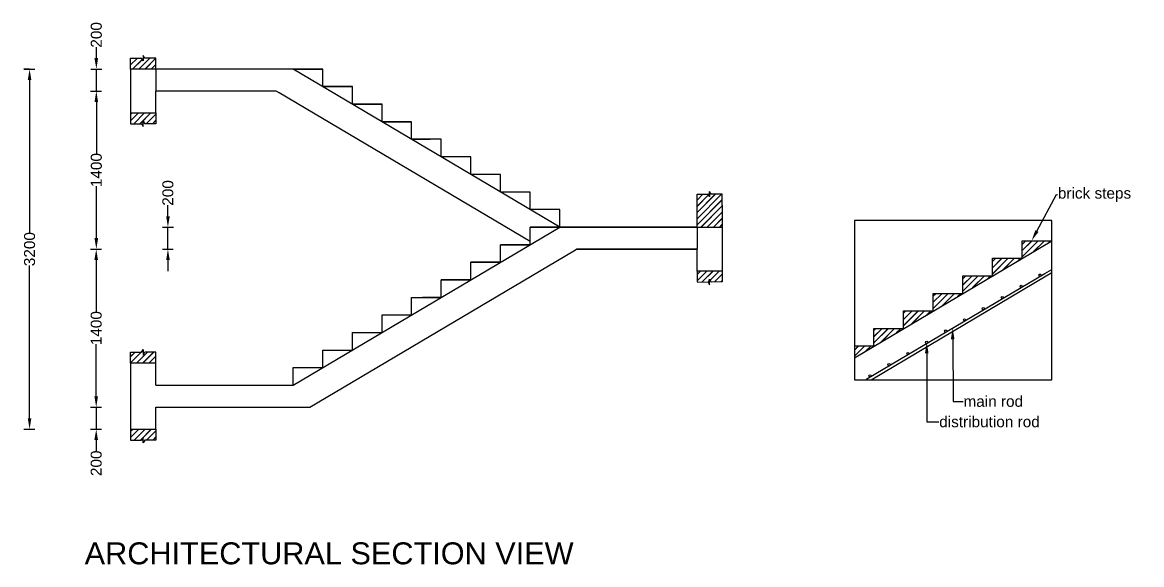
# Model space of a CAD drawing. Header units: millimetres. Extents: x 0 to 32707, y 0 to 28591.
# Drawn here: x 22510 to 32707, y 22759 to 27699 of the extents above; entities that cross this region are included whole.
import ezdxf
from ezdxf import colors
from ezdxf.entities.mleader import LeaderData, LeaderLine
from ezdxf.math import Vec2, Vec3

# ---------------------------------------------------------------- set-up
doc = ezdxf.new("R2010")
doc.units = ezdxf.units.MM
doc.styles.get("Standard").update_dxf_attribs({"font": 'arial.ttf'})
doc.dimstyles.new('ISO-25', dxfattribs={"dimtxt": 2.5, "dimasz": 2.5, "dimexe": 1.25, "dimexo": 0.625, "dimtad": 1, "dimtxsty": 'Standard', "dimcen": 2.5, "dimadec": 0, "dimazin": 0, "dimtfac": 1, "dimtmove": 0, "dimatfit": 3, "dimfxl": 1, "dimarcsym": 0})

# ---------------------------------------------------------------- blocks, each defined once
blk = doc.blocks.new('*D22')
at = {"color": 0, "lineweight": -2, "transparency": 16777216}
for p, q in [((22575, 27273), (22575, 27273)), ((22576, 27173), (22576, 25783)), ((22576, 24093), (22576, 25484)), ((22575, 23993), (22575, 23993))]:
    blk.add_line(p, q, dxfattribs=at)
at = {"color": 0, "transparency": 16777216}
for points in [[(22559, 27173), (22592, 27173), (22576, 27273)], [(22559, 24093), (22592, 24093), (22576, 23993)]]:
    blk.add_solid(points, dxfattribs=at)
at = {"layer": 'Defpoints', "color": 0, "transparency": 16777216}
for p in [(22576, 27273), (22576, 23993), (22576, 23993)]:
    blk.add_point(p, dxfattribs=at)
at = {"color": 0, "transparency": 16777216, "insert": (22576, 25633), "char_height": 100, "attachment_point": 5, "rotation": 90}
blk.add_mtext('3200', dxfattribs=at)
blk = doc.blocks.new('*D23')
at = {"color": 0, "lineweight": -2, "transparency": 16777216}
for p, q in [((23184, 27373), (23184, 27473)), ((23184, 27273), (23185, 27273)), ((23184, 27073), (23184, 27273)), ((23184, 27073), (23185, 27073)), ((23184, 26973), (23184, 26873))]:
    blk.add_line(p, q, dxfattribs=at)
at = {"color": 0, "transparency": 16777216}
for points in [[(23167, 27373), (23200, 27373), (23184, 27273)], [(23167, 26973), (23200, 26973), (23184, 27073)]]:
    blk.add_solid(points, dxfattribs=at)
at = {"layer": 'Defpoints', "color": 0, "transparency": 16777216}
for p in [(23184, 27273), (23184, 27073), (23184, 27073)]:
    blk.add_point(p, dxfattribs=at)
at = {"color": 0, "transparency": 16777216, "insert": (23184, 27585), "char_height": 100, "attachment_point": 5, "rotation": 90}
blk.add_mtext('200', dxfattribs=at)
blk = doc.blocks.new('*D24')
at = {"color": 0, "lineweight": -2, "transparency": 16777216}
for p, q in [((23183, 24293), (23183, 24393)), ((23183, 24193), (23184, 24193)), ((23183, 24193), (23183, 23993)), ((23186, 23993), (23181, 23993)), ((23183, 23893), (23183, 23793))]:
    blk.add_line(p, q, dxfattribs=at)
at = {"color": 0, "transparency": 16777216}
for points in [[(23166, 24293), (23199, 24293), (23183, 24193)], [(23166, 23893), (23199, 23893), (23183, 23993)]]:
    blk.add_solid(points, dxfattribs=at)
at = {"layer": 'Defpoints', "color": 0, "transparency": 16777216}
for p in [(23183, 24193), (23183, 24193), (23186, 23993)]:
    blk.add_point(p, dxfattribs=at)
at = {"color": 0, "transparency": 16777216, "insert": (23183, 23682), "char_height": 100, "attachment_point": 5, "rotation": 90}
blk.add_mtext('200', dxfattribs=at)
blk = doc.blocks.new('*D25')
at = {"color": 0, "lineweight": -2, "transparency": 16777216}
for p, q in [((23182, 25633), (23181, 25633)), ((23183, 25533), (23183, 25059)), ((23183, 24293), (23183, 24768)), ((23182, 24193), (23181, 24193))]:
    blk.add_line(p, q, dxfattribs=at)
at = {"color": 0, "transparency": 16777216}
for points in [[(23166, 25533), (23199, 25533), (23183, 25633)], [(23166, 24293), (23199, 24293), (23183, 24193)]]:
    blk.add_solid(points, dxfattribs=at)
at = {"layer": 'Defpoints', "color": 0, "transparency": 16777216}
for p in [(23183, 25633), (23183, 25633), (23183, 24193)]:
    blk.add_point(p, dxfattribs=at)
at = {"color": 0, "transparency": 16777216, "insert": (23183, 24913), "char_height": 100, "attachment_point": 5, "rotation": 90}
blk.add_mtext('1400', dxfattribs=at)
blk = doc.blocks.new('*D27')
at = {"color": 0, "lineweight": -2, "transparency": 16777216}
for p, q in [((23184, 27073), (23185, 27073)), ((23184, 26973), (23184, 26499)), ((23184, 25733), (23184, 26208)), ((23184, 25633), (23185, 25633))]:
    blk.add_line(p, q, dxfattribs=at)
at = {"color": 0, "transparency": 16777216}
for points in [[(23167, 26973), (23200, 26973), (23184, 27073)], [(23167, 25733), (23200, 25733), (23184, 25633)]]:
    blk.add_solid(points, dxfattribs=at)
at = {"layer": 'Defpoints', "color": 0, "transparency": 16777216}
for p in [(23184, 27073), (23184, 27073), (23184, 25633)]:
    blk.add_point(p, dxfattribs=at)
at = {"color": 0, "transparency": 16777216, "insert": (23184, 26353), "char_height": 100, "attachment_point": 5, "rotation": 90}
blk.add_mtext('1400', dxfattribs=at)
blk = doc.blocks.new('*D30')
at = {"color": 0, "lineweight": -2, "transparency": 16777216}
for p, q in [((23836, 25933), (23836, 26033)), ((23836, 25633), (23836, 25833)), ((23837, 25833), (23838, 25833)), ((23837, 25633), (23838, 25633)), ((23836, 25533), (23836, 25433))]:
    blk.add_line(p, q, dxfattribs=at)
at = {"color": 0, "transparency": 16777216}
for points in [[(23820, 25933), (23853, 25933), (23836, 25833)], [(23820, 25533), (23853, 25533), (23836, 25633)]]:
    blk.add_solid(points, dxfattribs=at)
at = {"layer": 'Defpoints', "color": 0, "transparency": 16777216}
for p in [(23836, 25833), (23836, 25833), (23836, 25633)]:
    blk.add_point(p, dxfattribs=at)
at = {"color": 0, "transparency": 16777216, "insert": (23836, 26145), "char_height": 100, "attachment_point": 5, "rotation": 90}
blk.add_mtext('200', dxfattribs=at)

msp = doc.modelspace()

# ---------------------------------------------------------------- hatches: boundary and pattern name
at = {"ltscale": 10}
h = msp.add_hatch(dxfattribs=at)
h.set_pattern_fill('JIS_LC_20', color=256, scale=2)
h.set_pattern_definition([(45, (-8106.32, 913.943), (-28.28427, 28.28427), []), (45, (-8105.52, 913.943), (-28.28427, 28.28427), [])])
h.paths.add_polyline_path([(23726.552, 27273.475), (23726.552, 27373.475), (23626.552, 27373.475), (23611.552, 27398.475), (23611.552, 27348.475), (23596.552, 27373.475), (23496.552, 27373.475), (23496.552, 27273.475)])
h.paths.add_polyline_path([(23496.552, 26873.475), (23496.552, 26775.103), (23596.552, 26775.103), (23611.552, 26750.103), (23611.552, 26800.103), (23626.552, 26775.103), (23726.552, 26775.103), (23726.552, 26873.475)])
h.paths.add_polyline_path([(23611.552, 24668.475), (23611.552, 24718.475), (23596.552, 24693.475), (23496.552, 24693.475), (23496.552, 24593.475), (23726.552, 24593.475), (23726.552, 24693.475), (23626.552, 24693.475)])
h.paths.add_polyline_path([(23496.552, 23893.475), (23596.552, 23893.475), (23611.552, 23918.475), (23611.552, 23868.475), (23626.552, 23893.475), (23726.552, 23893.475), (23726.552, 23993.475), (23496.552, 23993.475)])
h.paths.add_polyline_path([(28771.552, 25358.475), (28786.552, 25333.475), (28886.552, 25335.103), (28886.552, 25433.475), (28656.552, 25433.475), (28656.552, 25335.103), (28756.552, 25333.475), (28771.552, 25308.475)])
h.paths.add_polyline_path([(28886.552, 25833.475), (28886.552, 26033.475), (28886.552, 26133.475), (28786.552, 26133.475), (28771.552, 26158.475), (28771.552, 26108.475), (28756.552, 26133.475), (28656.552, 26133.475), (28656.552, 26033.475), (28656.552, 25833.475)])
h = msp.add_hatch()
h.set_pattern_fill('JIS_LC_20', color=256, scale=2)
h.set_pattern_definition([(45, (-207.828, -888.615), (-28.28427, 28.28427), []), (45, (-207.028, -888.615), (-28.28427, 28.28427), [])])
h.paths.add_polyline_path([(30538.723, 25069.795), (30538.723, 24909.795), (30808.723, 25069.795)])
h.paths.add_polyline_path([(31078.723, 25229.795), (30808.723, 25229.795), (30808.723, 25069.795)])
h.paths.add_polyline_path([(30268.723, 24909.795), (30268.723, 24749.795), (30538.723, 24909.795)])
h.paths.add_polyline_path([(30268.723, 24749.795), (30089.926, 24749.795), (30089.926, 24643.842)])
h.paths.add_polyline_path([(31348.723, 25389.795), (31078.723, 25389.795), (31078.723, 25229.795)])
h.paths.add_polyline_path([(31348.723, 25389.795), (31618.723, 25549.795), (31348.723, 25549.795)])
h.paths.add_polyline_path([(31889.926, 25707.765), (31889.926, 25709.795), (31618.723, 25709.795), (31618.723, 25549.795), (31709.926, 25603.842)])
at = {"true_color": 0x000000}
h = msp.add_hatch(color=18, dxfattribs=at)
h.dxf.hatch_style = 1
h.paths.add_polyline_path([(31447.543, 25192.583, 1), (31427.543, 25192.583, 1)])
h.paths.add_polyline_path([(31619.631, 25294.492, 1), (31599.631, 25294.492, 1)])
h.paths.add_polyline_path([(31791.659, 25396.504, 1), (31771.659, 25396.504, 1)])

# ---------------------------------------------------------------- linework, layer by layer
for p, q in [((23496.552, 27273.475), (23496.552, 27373.475)), ((23496.552, 27373.475), (23596.552, 27373.475)), ((23611.552, 27348.475), (23596.552, 27373.475)), ((23611.552, 27398.475), (23611.552, 27348.475)), ((23626.552, 27373.475), (23611.552, 27398.475)), ((23726.552, 27373.475), (23626.552, 27373.475)), ((23726.552, 27273.475), (23726.552, 27373.475)), ((22574.564, 27273.475), (22524.564, 27273.475)), ((22524.564, 27273.475), (22624.564, 27273.475)), ((23133.811, 27273.475), (23233.811, 27273.475)), ((23726.552, 27273.475), (23496.552, 27273.475)), ((23496.552, 27273.475), (23496.552, 27073.475)), ((24976.552, 27273.475), (23726.552, 27273.475)), ((23726.552, 27273.475), (23726.552, 27073.475)), ((24976.552, 27273.475), (25246.552, 27273.475)), ((27406.552, 25833.475), (24976.552, 27273.475)), ((25246.552, 27273.475), (24976.552, 27273.475)), ((25246.552, 27113.475), (25246.552, 27273.475)), ((23131.311, 27073.475), (23231.311, 27073.475)), ((23496.552, 27073.475), (23496.552, 26873.475)), ((24823.666, 27073.475), (23726.552, 27073.475)), ((23726.552, 26873.475), (23726.552, 27073.475)), ((24849.101, 27058.402), (24823.666, 27073.475)), ((27136.552, 25702.876), (24849.101, 27058.402)), ((25246.552, 27113.475), (25516.552, 27113.475)), ((25516.552, 27113.475), (25246.552, 27113.475)), ((25516.552, 26953.475), (25516.552, 27113.475)), ((25516.552, 26953.475), (25786.552, 26953.475)), ((25786.552, 26953.475), (25516.552, 26953.475)), ((25786.552, 26793.475), (25786.552, 26953.475)), ((23496.552, 26875.103), (23496.552, 26775.103)), ((23496.552, 26873.475), (23726.552, 26873.475)), ((23726.552, 26875.103), (23726.552, 26775.103)), ((23496.552, 26775.103), (23596.552, 26775.103)), ((23596.552, 26775.103), (23611.552, 26750.103)), ((23611.552, 26750.103), (23611.552, 26800.103)), ((23611.552, 26800.103), (23626.552, 26775.103)), ((23726.552, 26775.103), (23626.552, 26775.103)), ((25786.552, 26793.475), (26056.552, 26793.475)), ((25786.552, 26793.475), (26056.552, 26793.475)), ((25786.552, 26793.475), (26056.552, 26793.475)), ((26056.552, 26793.475), (25786.552, 26793.475)), ((26056.552, 26633.475), (26056.552, 26793.475)), ((26056.552, 26633.475), (26226.552, 26633.475)), ((26326.552, 26633.475), (26056.552, 26633.475)), ((26326.552, 26473.475), (26326.552, 26633.475)), ((26596.552, 26473.475), (26326.552, 26473.475)), ((26596.552, 26313.475), (26596.552, 26473.475)), ((26866.552, 26313.475), (26596.552, 26313.475)), ((26866.552, 26153.475), (26866.552, 26313.475)), ((27136.552, 26153.475), (26866.552, 26153.475)), ((27136.552, 25993.475), (27136.552, 26153.475)), ((28656.552, 26033.475), (28656.552, 26133.475)), ((28656.552, 26133.475), (28756.552, 26133.475)), ((28771.552, 26108.475), (28756.552, 26133.475)), ((28771.552, 26133.475), (28771.552, 26158.475)), ((28771.552, 26158.475), (28771.552, 26108.475)), ((28786.552, 26133.475), (28771.552, 26158.475)), ((28886.552, 26133.475), (28786.552, 26133.475)), ((28886.552, 26033.475), (28886.552, 26133.475)), ((28656.552, 25833.475), (28656.552, 26033.475)), ((28886.552, 26033.475), (28886.552, 25433.475)), ((27406.552, 25993.475), (27136.552, 25993.475)), ((27406.552, 25833.475), (27406.552, 25993.475)), ((23786.481, 25833.475), (23886.481, 25833.475)), ((24976.552, 24393.475), (27406.552, 25833.475)), ((27406.552, 25833.475), (27136.552, 25833.475)), ((27136.552, 25673.475), (27136.552, 25833.475)), ((27136.552, 25833.475), (27406.552, 25833.475)), ((27406.552, 25833.475), (28656.552, 25833.475)), ((28656.552, 25833.475), (27406.552, 25833.475)), ((28656.552, 25833.475), (28886.552, 25833.475)), ((28656.552, 25833.475), (28656.552, 25633.475)), ((28886.552, 25833.475), (28886.552, 25633.475)), ((31889.926, 25893.842), (30089.926, 25893.842)), ((30089.926, 25893.842), (30089.926, 24803.842)), ((31889.926, 24443.842), (31889.926, 25893.842)), ((31618.723, 25549.795), (31618.723, 25709.795)), ((31618.723, 25709.795), (31888.723, 25709.795)), ((31709.926, 25603.842), (31889.926, 25707.765)), ((23130.061, 25633.475), (23230.061, 25633.475)), ((23785.231, 25633.475), (23885.231, 25633.475)), ((25129.438, 24193.475), (27534.002, 25618.402)), ((27136.552, 25673.475), (26866.552, 25673.475)), ((26866.552, 25513.475), (26866.552, 25673.475)), ((26866.552, 25673.475), (27136.552, 25673.475)), ((27534.002, 25618.402), (27559.438, 25633.475)), ((27559.438, 25633.475), (28656.552, 25633.475)), ((28656.552, 25633.475), (27559.438, 25633.475)), ((28656.552, 25633.475), (27956.552, 25633.475)), ((28656.552, 25433.475), (28656.552, 25633.475)), ((28656.552, 25433.475), (28656.552, 25633.475)), ((28886.552, 25633.475), (28886.552, 25433.475)), ((30089.926, 24643.842), (31709.926, 25603.842)), ((26866.552, 25513.475), (26596.552, 25513.475)), ((26596.552, 25353.475), (26596.552, 25513.475)), ((26596.552, 25513.475), (26866.552, 25513.475)), ((31348.723, 25389.795), (31348.723, 25549.795)), ((31348.723, 25549.795), (31618.723, 25549.795)), ((28656.552, 25435.103), (28656.552, 25335.103)), ((28886.552, 25433.475), (28656.552, 25433.475)), ((28886.552, 25433.475), (28656.552, 25433.475)), ((28886.552, 25435.103), (28886.552, 25335.103)), ((30204.631, 24450.276), (31824.631, 25410.276)), ((31824.631, 25410.276), (31889.926, 25448.969)), ((31837.377, 25388.769), (31889.926, 25419.108)), ((26596.552, 25353.475), (26326.552, 25353.475)), ((26596.552, 25353.475), (26326.552, 25353.475)), ((26596.552, 25353.475), (26326.552, 25353.475)), ((26326.552, 25193.475), (26326.552, 25353.475)), ((26326.552, 25353.475), (26596.552, 25353.475)), ((28656.552, 25335.103), (28756.552, 25333.475)), ((28756.552, 25333.475), (28771.552, 25308.475)), ((28771.552, 25310.103), (28771.552, 25358.475)), ((28771.552, 25308.475), (28771.552, 25358.475)), ((28771.552, 25358.475), (28786.552, 25333.475)), ((28886.552, 25335.103), (28786.552, 25333.475)), ((30242.812, 24443.842), (31837.377, 25388.769)), ((31078.723, 25229.795), (31078.723, 25389.795)), ((31078.723, 25389.795), (31348.723, 25389.795)), ((26056.552, 25033.475), (26056.552, 25193.475)), ((26056.552, 25193.475), (26326.552, 25193.475)), ((26326.552, 25193.475), (26156.552, 25193.475)), ((30808.723, 25069.795), (30808.723, 25229.795)), ((30808.723, 25229.795), (31078.723, 25229.795)), ((25786.552, 24873.475), (25786.552, 25033.475)), ((25786.552, 25033.475), (26056.552, 25033.475)), ((30538.723, 24909.795), (30538.723, 25069.795)), ((30538.723, 25069.795), (30808.723, 25069.795)), ((30268.723, 24749.795), (30268.723, 24909.795)), ((30268.723, 24909.795), (30538.723, 24909.795)), ((25516.552, 24713.475), (25516.552, 24873.475)), ((25516.552, 24873.475), (25786.552, 24873.475)), ((30089.926, 24803.842), (30089.926, 24643.842)), ((23496.552, 24593.475), (23496.552, 24693.475)), ((23496.552, 24693.475), (23596.552, 24693.475)), ((23596.552, 24693.475), (23611.552, 24718.475)), ((23611.552, 24693.475), (23611.552, 24718.475)), ((23611.552, 24718.475), (23611.552, 24668.475)), ((23611.552, 24668.475), (23626.552, 24693.475)), ((23726.552, 24693.475), (23626.552, 24693.475)), ((23726.552, 24593.475), (23726.552, 24693.475)), ((25246.552, 24553.475), (25246.552, 24713.475)), ((25246.552, 24713.475), (25516.552, 24713.475)), ((30268.723, 24749.795), (30089.926, 24749.795)), ((23726.552, 24593.475), (23496.552, 24593.475)), ((23496.552, 24593.475), (23496.552, 23993.475)), ((23726.552, 24393.475), (23726.552, 24593.475)), ((30089.926, 24643.842), (30089.926, 24443.842)), ((24976.552, 24393.475), (24976.552, 24553.475)), ((24976.552, 24553.475), (25246.552, 24553.475)), ((23726.552, 24393.475), (24976.552, 24393.475)), ((30089.926, 24443.842), (31889.926, 24443.842)), ((30204.631, 24450.276), (30193.487, 24443.842)), ((23130.061, 24193.475), (23230.061, 24193.475)), ((23726.552, 24193.475), (24976.552, 24193.475)), ((23726.552, 23993.475), (23726.552, 24193.475)), ((23726.552, 24193.475), (24426.552, 24193.475)), ((24976.552, 24193.475), (25129.438, 24193.475)), ((22523.314, 23993.475), (22623.314, 23993.475)), ((23130.061, 23993.475), (23230.061, 23993.475)), ((23496.552, 23993.475), (23726.552, 23993.475)), ((23496.552, 23993.475), (23496.552, 23893.475)), ((23726.552, 23993.475), (23726.552, 23893.475)), ((23496.552, 23893.475), (23596.552, 23893.475)), ((23611.552, 23918.475), (23596.552, 23893.475)), ((23611.552, 23868.475), (23611.552, 23918.475)), ((23626.552, 23893.475), (23611.552, 23868.475)), ((23726.552, 23893.475), (23626.552, 23893.475))]:
    msp.add_line(p, q)
for centre in [(31781.659, 25396.504), (31609.631, 25294.492), (31437.543, 25192.583), (31265.484, 25090.622), (31093.426, 24988.662), (30921.368, 24886.701), (30749.339, 24784.69), (30577.251, 24682.78), (30405.223, 24580.769), (30233.134, 24478.859)]:
    msp.add_circle(centre, 10)

# ---------------------------------------------------------------- texts
at = {"insert": (23077.613, 22961.797), "char_height": 200, "attachment_point": 1}
msp.add_mtext_dynamic_manual_height_columns('ARCHITECTURAL SECTION VIEW', width=5067.6625, gutter_width=12.5, heights=[0], dxfattribs=at)

# ---------------------------------------------------------------- dimensions: what is measured, and where the dimension line sits
for base, p1, p2, override, picture, middle in [((23183.811, 27073.475), (23183.811, 27273.475), (23183.811, 27073.475), {"dimtxt": 100, "dimasz": 100, "dimtad": 0, "dimjust": 1}, '*D23', (23183.811, 27585.252)), ((23836.481, 25833.475), (23836.481, 25633.475), (23836.481, 25833.475), {"dimtxt": 100, "dimasz": 100, "dimtad": 0, "dimtxsty": 'Standard'}, '*D30', (23836.481, 26145.252)), ((23182.561, 24193.475), (23186.311, 23993.475), (23182.561, 24193.475), {"dimtxt": 100, "dimasz": 100, "dimtad": 0, "dimjust": 1}, '*D24', (23182.561, 23681.697))]:
    dim = msp.add_linear_dim(base=base, p1=p1, p2=p2, angle=90, dimstyle='ISO-25', override=override)
    dim.commit()
    dim.dimension.update_dxf_attribs({"geometry": picture, "text_midpoint": middle})
for base, p1, p2, text, picture, middle in [((22575.814, 23993.475), (22575.814, 27273.475), (22575.814, 23993.475), '3200', '*D22', (22575.814, 25633.475)), ((23182.561, 25633.475), (23182.561, 24193.475), (23182.561, 25633.475), '1400', '*D25', (23182.561, 24913.475))]:
    dim = msp.add_linear_dim(base=base, p1=p1, p2=p2, angle=90, text=text, dimstyle='ISO-25', override={"dimtxt": 100, "dimasz": 100, "dimtad": 0})
    dim.commit()
    dim.dimension.update_dxf_attribs({"geometry": picture, "text_midpoint": middle, "dimtype": 160})
dim = msp.add_linear_dim(base=(23183.811, 27073.475), p1=(23183.811, 25633.475), p2=(23183.811, 27073.475), angle=90, text='1400', dimstyle='ISO-25', override={"dimtxt": 100, "dimasz": 100, "dimtad": 0})
dim.commit()
dim.dimension.update_dxf_attribs({"geometry": '*D27', "text_midpoint": (23183.811, 26353.475)})

# ---------------------------------------------------------------- leaders
ml = msp.add_multileader_mtext('Standard')
ml.set_content('brick steps ', color=256)
ml.set_leader_properties()
ml.build(insert=Vec2(0, 0))
ml.multileader.update_dxf_attribs({"arrow_head_size": 100})
ctx = ml.context
ctx.base_point, ctx.char_height, ctx.arrow_head_size, ctx.plane_origin = Vec3(31942.029, 26129.433), 100, 100, Vec3(31705.225, 25709.795)
notes = []
notes.append((ctx, [(0, (1, 1, 0), (31932.029, 26129.433), (1, 0), 10, [(0, [(31705.225, 25709.795)], 0, [])])]))
ctx.mtext.insert, ctx.mtext.width, ctx.mtext.defined_height, ctx.mtext.flow_direction = Vec3(31944.029, 26193.314), 762.87336, 98.397, 5
ml = msp.add_multileader_mtext('Standard')
ml.set_content('main rod', color=256)
ml.set_leader_properties()
ml.build(insert=Vec2(0, 0))
ml.multileader.update_dxf_attribs({"arrow_head_size": 100})
ctx = ml.context
ctx.base_point, ctx.char_height, ctx.arrow_head_size, ctx.plane_origin = Vec3(31081.733, 24245.799), 100, 100, Vec3(30985.075, 24912.761)
notes.append((ctx, [(1, (1, 1, 0), (30989.926, 24245.799), (1, 0), 91.807, [(0, [(30985.075, 24912.761)], 0, [])])]))
ctx.mtext.insert, ctx.mtext.flow_direction = Vec3(31083.733, 24296.617), 5
ml = msp.add_multileader_mtext('Standard')
ml.set_content('distribution rod ', color=256)
ml.set_leader_properties()
ml.build(insert=Vec2(0, 0))
ml.multileader.update_dxf_attribs({"arrow_head_size": 100})
ctx = ml.context
ctx.base_point, ctx.char_height, ctx.arrow_head_size, ctx.plane_origin = Vec3(30860.899, 24059.82), 100, 100, Vec3(30749.339, 24784.69)
notes.append((ctx, [(0, (1, 1, 0), (30749.339, 24059.82), (1, 0), 111.56, [(0, [(30749.339, 24784.69)], 0, [])])]))
ctx.mtext.insert, ctx.mtext.width, ctx.mtext.flow_direction = Vec3(30862.899, 24110.639), 1132.65685, 5
for ctx, leaders in notes:
    for number, flags, end, landing, length, lines in leaders:
        leader = LeaderData()
        leader.index, (leader.has_last_leader_line, leader.has_dogleg_vector, leader.attachment_direction) = number, flags
        leader.last_leader_point, leader.dogleg_vector, leader.dogleg_length = Vec3(end), Vec3(landing), length
        for number, points, colour, breaks in lines:
            line = LeaderLine()
            line.index, line.vertices, line.color, line.breaks = number, Vec3.list(points), colors.encode_raw_color(colour), breaks
            leader.lines.append(line)
        ctx.leaders.append(leader)

doc.saveas('drawing.dxf')
